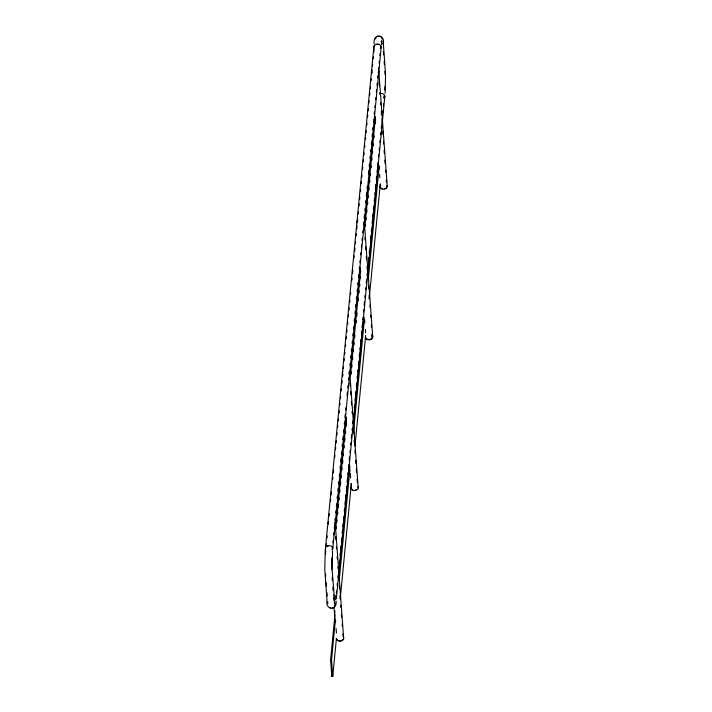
<?xml version="1.0" encoding="UTF-8"?>
<svg xmlns="http://www.w3.org/2000/svg" width="712" height="712" viewBox="0 0 712 712"><rect width="100%" height="100%" fill="white"/><g stroke="black" fill="none" stroke-linecap="round" stroke-linejoin="round"><path stroke-width="1.07" d="M331.632 557.986L331.623 569.778M384.854 90.068L385.032 86.312M325.491 554.15L325.74 550.928M332.575 551.008L332.148 569.787L334.782 603.482L334.168 602.29M385.13 93.299L385.557 74.52L383.376 43.895C385.21 33.411 372.492 33.375 374.147 43.859M373.88 46.618L325.215 550.919L324.788 569.698L326.977 600.323C324.992 610.095 337.31 611.341 336.117 601.07M326.221 545.962L326.434 543.745M326.968 538.21L327.182 535.994M328.357 523.818L328.57 521.602M329.104 516.067L329.318 513.85M330.493 501.666L330.706 499.459M331.133 495.027L331.454 491.707M332.629 479.523L332.842 477.316M333.269 472.884L333.59 469.564M334.765 457.38L334.978 455.173M335.512 449.637L335.726 447.421M336.153 442.989L336.367 440.772M336.901 435.237L337.114 433.03M337.648 427.494L337.862 425.278M338.289 420.845L338.503 418.629M339.037 413.094L339.25 410.886M339.784 405.351L339.998 403.134M340.434 398.702L340.647 396.486M341.182 390.95L341.395 388.743M341.929 383.207L342.143 380.991M342.57 376.559L342.784 374.343M343.317 368.807L343.531 366.6M344.065 361.064L344.279 358.848M344.706 354.416L344.92 352.2M345.453 346.664L345.667 344.457M346.201 338.921L346.415 336.705M346.842 332.273L347.055 330.057M347.59 324.521L347.803 322.313M348.337 316.778L348.551 314.562M348.978 310.129L349.192 307.913M349.726 302.377L349.939 300.17M350.473 294.635L350.687 292.418M351.862 280.234L352.075 278.027M352.502 273.595L352.823 270.275M353.998 258.091L354.211 255.884M354.638 251.452L354.959 248.132M355.386 243.7L355.6 241.484M356.133 235.948L356.347 233.732M356.774 229.308L357.095 225.989M357.522 221.557L357.736 219.34M358.269 213.805L358.483 211.589M359.017 206.053L359.231 203.846M359.658 199.413L359.872 197.197M360.406 191.661L360.619 189.445M361.153 183.91L361.367 181.702M361.794 177.27L362.007 175.054M362.542 169.518L362.755 167.302M363.289 161.766L363.503 159.559M363.93 155.127L364.143 152.911M364.678 147.375L364.891 145.159M365.425 139.623L365.639 137.416M366.066 132.984L366.28 130.768M366.813 125.232L367.027 123.016M367.561 117.48L367.775 115.273M368.202 110.841L368.416 108.624M368.95 103.089L369.163 100.873M369.697 95.337L369.911 93.13M370.338 88.697L370.552 86.481M371.094 80.946L371.308 78.729M371.842 73.194L372.056 70.986M372.483 66.554L372.696 64.338M373.23 58.802L373.444 56.586M373.871 52.163L374.192 48.843M332.851 542.713L333.065 540.497M333.599 534.961L333.812 532.745M334.24 528.322L334.453 526.106M334.987 520.57L335.201 518.354M335.735 512.818L335.948 510.602M336.384 506.179L336.598 503.963M337.132 498.427L337.346 496.211M337.88 490.675L338.093 488.459M338.52 484.035L338.734 481.819M339.268 476.284L339.482 474.067M340.016 468.532L340.229 466.316M340.656 461.892L340.977 458.564M341.404 454.14L341.618 451.924M342.152 446.388L342.365 444.172M342.792 439.749L343.113 436.42M343.54 431.997L343.754 429.781M344.288 424.245L344.501 422.029M344.928 417.606L345.249 414.277M345.676 409.854L345.89 407.638M347.064 395.463L347.385 392.134M347.812 387.711L348.026 385.495M348.56 379.959L348.773 377.743M349.2 373.319L349.414 371.103M349.948 365.567L350.162 363.351M350.696 357.816L350.909 355.6M351.336 351.176L351.55 348.96M352.084 343.424L352.298 341.208M352.832 335.672L353.045 333.456M353.472 329.033L353.686 326.817M354.22 321.281L354.434 319.065M354.968 313.529L355.181 311.313M355.608 306.89L355.822 304.674M356.356 299.138L356.57 296.922M357.104 291.386L357.317 289.17M357.744 284.738L357.958 282.531M358.492 276.995L358.706 274.779M359.24 269.243L359.453 267.027M359.88 262.595L360.094 260.387M360.628 254.852L360.842 252.635M361.376 247.1L361.589 244.883M362.016 240.451L362.23 238.244M362.764 232.708L362.978 230.492M363.512 224.956L363.725 222.74M364.152 218.308L364.473 214.988M364.9 210.565L365.114 208.349M365.648 202.813L365.861 200.597M366.288 196.165L366.609 192.845M367.045 188.422L367.258 186.206M368.433 174.022L368.754 170.702M369.181 166.279L369.394 164.063M369.928 158.527L370.142 156.311M370.569 151.879L370.783 149.671M371.317 144.135L371.531 141.919M372.065 136.384L372.278 134.167M372.705 129.735L372.919 127.528M373.453 121.992L373.667 119.776M374.2 114.24L374.414 112.024M374.841 107.592L375.055 105.385M375.589 99.849L375.803 97.633M376.337 92.097L376.55 89.881M376.977 85.449L377.191 83.242M377.725 77.706L377.938 75.49M378.473 69.954L378.686 67.738M379.113 63.306L379.327 61.099M379.861 55.563L380.075 53.347M332.842 548.258L381.24 46.707M335.735 528.865L346.415 418.149M350.473 376.078L360.619 270.898M364.9 226.612L375.473 116.999M336.251 528.874L336.464 526.658M336.892 522.225L337.105 520.018M337.639 514.482L337.853 512.266M338.28 507.834L338.601 504.514M339.037 500.082L339.25 497.875M339.784 492.339L339.998 490.123M340.425 485.691L340.745 482.371M341.173 477.939L341.386 475.732M341.92 470.196L342.134 467.98M342.561 463.548L342.881 460.228M343.309 455.796L343.522 453.589M344.056 448.053L344.27 445.837M344.697 441.404L345.017 438.085M345.445 433.653L345.658 431.445M346.192 425.91L346.406 423.693M351.212 373.871L351.425 371.655M351.853 367.223L352.066 365.016M352.6 359.48L352.814 357.264M353.348 351.728L353.561 349.512M353.989 345.08L354.202 342.873M354.736 337.337L354.95 335.121M356.125 322.937L356.338 320.729M356.765 316.297L357.086 312.977M358.261 300.793L358.474 298.586M359.008 293.05L359.222 290.834M359.649 286.402L359.863 284.186M360.397 278.65L360.61 276.434M365.416 226.612L365.63 224.405M366.057 219.972L366.271 217.756M366.805 212.22L367.018 210.004M367.552 204.469L367.766 202.261M368.193 197.829L368.407 195.613M368.941 190.077L369.154 187.861M369.697 182.325L369.911 180.118M370.338 175.686L370.552 173.47M371.085 167.934L371.299 165.718M371.833 160.182L372.047 157.975M372.474 153.543L372.688 151.327M373.222 145.791L373.435 143.575M373.969 138.039L374.183 135.832M375.358 123.648L375.571 121.432M336.375 593.167L336.589 590.951M337.123 585.415L337.337 583.199M337.871 577.663L338.084 575.447M338.512 571.024L338.725 568.808M339.259 563.272L339.473 561.056M340.007 555.52L340.22 553.304M340.647 548.881L340.968 545.552M341.395 541.129L341.609 538.913M342.143 533.377L342.356 531.161M342.784 526.738L343.104 523.409M343.531 518.986L343.745 516.77M344.279 511.234L344.492 509.018M344.92 504.594L345.24 501.266M345.667 496.843L345.881 494.626M346.415 489.091L346.628 486.874M347.055 482.451L347.376 479.123M347.803 474.699L348.017 472.483M348.551 466.947L348.764 464.731M349.192 460.308L349.512 456.979M349.939 452.556L350.153 450.34M350.687 444.804L350.9 442.588M351.327 438.165L351.648 434.836M352.075 430.413L352.289 428.197M352.823 422.661L353.036 420.445M353.464 416.022L353.677 413.805M354.211 408.27L354.425 406.054M354.959 400.518L355.172 398.302M355.6 393.878L355.813 391.662M356.347 386.127L356.561 383.91M357.095 378.375L357.308 376.159M357.736 371.735L357.949 369.519M358.483 363.983L358.697 361.767M359.231 356.231L359.444 354.015M359.872 349.592L360.085 347.376M360.619 341.84L360.833 339.624M361.367 334.088L361.58 331.872M362.007 327.44L362.221 325.233M362.755 319.697L362.969 317.481M363.503 311.945L363.716 309.729M364.143 305.297L364.464 301.977M364.891 297.554L365.105 295.338M365.639 289.802L365.861 287.586M366.288 283.154L366.609 279.834M367.036 275.411L367.25 273.194M367.784 267.659L367.997 265.442M368.424 261.01L368.745 257.691M369.172 253.267L369.386 251.051M370.56 238.867L370.881 235.547M371.308 231.124L371.522 228.908M372.056 223.372L372.269 221.156M372.696 216.724L373.017 213.404M373.444 208.981L373.658 206.765M374.192 201.229L374.405 199.013M374.832 194.581L375.046 192.374M375.58 186.838L375.794 184.622M376.328 179.086L376.541 176.87M376.968 172.438L377.182 170.23M377.716 164.695L377.93 162.478M378.464 156.943L378.677 154.726M379.104 150.294L379.318 148.087M379.852 142.551L380.066 140.335M380.6 134.799L380.813 132.583M381.24 128.151L381.454 125.944M381.988 120.408L382.202 118.192M382.736 112.656L382.949 110.44M383.376 106.008L383.59 103.801M384.124 98.265L384.338 96.049M336.464 597.599L384.863 96.049M336.384 638.762L332.753 676.4L331.783 676.391L330.582 659.944L334.96 614.554M338.592 576.925L349.378 465.123M353.33 424.165L363.69 316.796M367.748 274.734L378.321 165.148M332.753 676.4L331.543 659.953L335.388 620.099M339.232 580.253L349.912 469.564M353.544 431.926L364.339 320.133M368.291 279.175L379.185 166.27M331.783 676.391L332.103 673.071M340.229 598.917L351.336 483.795M354.968 446.166L365.648 335.468M369.172 298.942L380.279 183.821M381.427 44.669L382.033 40.842L381.383 41.99M381.205 42.177L381.525 40.958M335.299 603.545L334.248 606.526M375.402 39.026L376.096 37.692M377.262 36.535L378.028 36.232M332.317 607.986L333.082 607.683M330.582 659.944L331.543 659.953M379.665 36.25L380.422 36.579M329.923 607.639L330.68 607.968M381.071 37.095L382.228 39.08M327.636 601.8L327.805 603.509M382.798 43.272L382.851 43.886M383.412 51.567L383.652 54.851M384.142 61.437L384.382 64.721M378.846 71.511L387.301 186.651M378.401 72.606L378.651 75.935M379.131 82.574L379.38 85.894M379.87 92.542L380.03 94.749M380.6 102.501L380.76 104.717M381.249 111.357L381.49 114.676M381.979 121.325L382.228 124.645M382.709 131.284L382.958 134.604M383.448 141.252L383.563 144.002M384.097 150.107L384.338 153.427M384.827 160.075L385.067 163.395M385.557 170.035L385.717 172.251M386.287 180.002L386.456 182.21M375.34 116.821L375.589 120.141M378.918 165.531L379.167 168.851M379.567 174.387L379.816 177.706M380.297 184.355L380.466 186.562M371.486 71.422L371.646 73.639M374.823 116.812L375.304 123.452M378.392 165.522L378.722 169.954M364.313 222.153L372.768 337.292M364.188 227.689L364.357 229.896M364.927 237.648L365.087 239.864M365.576 246.503L365.817 249.832M366.306 256.471L366.547 259.791M367.036 266.43L367.285 269.759M367.766 276.398L367.935 278.615M368.416 285.254L368.665 288.574M369.154 295.222L369.394 298.542M369.884 305.181L370.044 307.397M370.614 315.149L370.774 317.365M371.344 325.108L371.513 327.324M371.993 333.973L372.243 337.292M364.624 319.501L364.873 322.821M365.363 329.46L365.603 332.789M360.281 267.463L360.61 271.886M363.939 317.276L364.188 320.605M349.77 372.803L358.225 487.942M349.254 372.794L349.494 376.123M349.984 382.762L350.224 386.082M350.633 391.618L350.874 394.938M351.363 401.586L351.603 404.906M352.093 411.545L352.262 413.761M352.823 421.513L352.992 423.729M353.481 430.368L353.722 433.688M354.211 440.327L354.451 443.656M354.941 450.296L355.181 453.615M355.671 460.263L355.92 463.583M356.32 469.119L356.57 472.439M357.05 479.078L357.299 482.398M346.192 417.01L346.352 419.217M349.77 465.719L349.93 467.935M350.331 473.471L350.66 477.894M351.069 483.43L351.39 487.862M342.41 372.714L342.659 376.034M345.667 417.001L346.317 425.856M349.245 465.71L349.645 471.246M335.236 523.453L343.691 638.593M334.96 526.764L335.201 530.093M335.69 536.732L335.93 540.052M336.42 546.691L336.58 548.908M337.15 556.659L337.319 558.876M337.888 566.627L338.049 568.835M338.538 575.483L338.779 578.803M339.268 585.442L339.508 588.762M339.998 595.41L340.238 598.73M340.728 605.369L340.897 607.585M341.377 614.225L341.627 617.553M342.116 624.193L342.276 626.409M342.846 634.161L343.006 636.368M334.827 610.834L334.987 613.05M335.477 619.689L335.637 621.905M336.126 628.545L336.447 632.977M332.121 577.379L332.362 580.672M332.842 587.249L333.082 590.533M333.572 597.119L333.812 600.403M334.053 607.505L335.112 621.896M325.562 574.014L325.722 576.204M326.212 582.781L326.452 586.074M326.933 592.651L327.173 595.944M384.863 71.298L385.032 74.52M374.058 47.295A3.694 2.59 5.5 0 1 378.33 44.162A3.694 2.59 5.5 0 1 380.297 48.532M325.66 548.845A3.694 2.59 5.5 0 1 329.932 545.703A3.694 2.59 5.5 0 1 331.899 550.082M326.817 546.602A3.168 2.225 5.5 0 1 328.188 546.042M332.175 547.67A3.168 2.225 5.5 0 1 332.255 548.827M374.468 46.049A3.168 2.225 5.5 0 1 374.743 45.515M376.586 44.491A3.168 2.225 5.5 0 1 378.214 44.518M380.564 46.12A3.168 2.225 5.5 0 1 380.653 47.277M380.048 93.486A3.694 2.59 5.5 0 1 384.275 94.74A3.694 2.59 5.5 0 1 383.919 97.882M333.554 595.054A3.694 2.59 5.5 0 1 335.521 599.424M384.186 95.47A3.168 2.225 5.5 0 1 383.999 97.161M335.797 597.012A3.168 2.225 5.5 0 1 335.601 598.703M349.405 371.486A3.694 2.608 -4.2 0 1 349.156 374.112M342.784 374.031A3.694 2.608 -4.2 0 1 343.033 371.415M357.86 486.625A3.694 2.608 -4.2 0 1 354.3 490.515A3.694 2.608 -4.2 0 1 351.488 486.554M356.623 489.518A3.168 2.243 -4.2 0 1 355.938 489.865M352.778 489.829A3.168 2.243 -4.2 0 1 351.71 488.993M371.869 335.432A3.694 2.608 -4.2 0 1 369.795 339.793A3.694 2.608 -4.2 0 1 365.594 336.527M364.25 221.476A3.694 2.608 -4.2 0 1 364.117 222.829M357.006 222.749A3.694 2.608 -4.2 0 1 357.139 221.396M371.922 336.162A3.168 2.243 -4.2 0 1 372.073 337.871M371.708 338.405A3.168 2.243 -4.2 0 1 368.46 339.473A3.168 2.243 -4.2 0 1 365.977 337.8M334.871 522.136A3.694 2.608 -4.2 0 1 335.049 524.13M327.876 523.365A3.694 2.608 -4.2 0 1 328.499 522.056M343.629 637.916A3.694 2.608 -4.2 0 1 340.238 641.147A3.694 2.608 -4.2 0 1 336.331 638.504M342.641 639.705A3.168 2.243 -4.2 0 1 342.089 640.159M341.404 640.515A3.168 2.243 -4.2 0 1 338.245 640.471M337.63 640.106A3.168 2.243 -4.2 0 1 336.91 639.091M328.454 523.952A3.168 2.243 -4.2 0 1 328.561 522.786M378.481 70.194A3.694 2.608 -4.2 0 1 378.223 72.811M371.851 72.74A3.694 2.608 -4.2 0 1 372.109 70.114M386.936 185.334A3.694 2.608 -4.2 0 1 383.368 189.223A3.694 2.608 -4.2 0 1 380.564 185.254M386.776 186.642A3.168 2.243 -4.2 0 1 384.231 188.787M382.593 188.76A3.168 2.243 -4.2 0 1 380.778 187.692M380.519 187.149A3.168 2.243 -4.2 0 1 380.626 185.983"/></g></svg>
